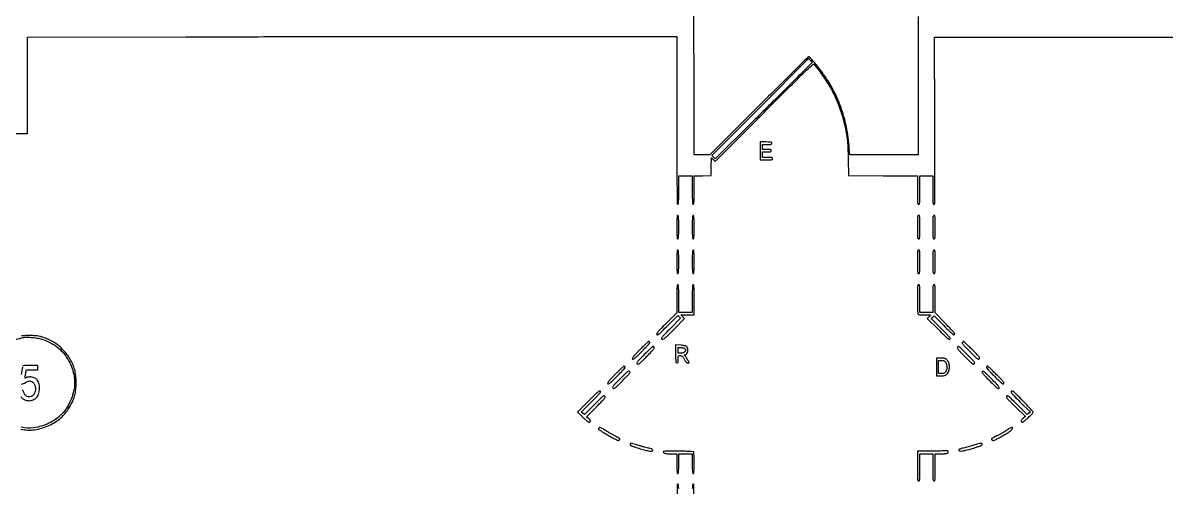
# Model space of a CAD drawing. Extents: x 0 to 1066, y 0 to 761.
# Drawn here: x 380.2 to 537.1, y 306.8 to 370.5 of the extents above; entities that cross this region are included whole.
import ezdxf

# ---------------------------------------------------------------- set-up
doc = ezdxf.new("R2010")
doc.units = 0
doc.header["$MEASUREMENT"] = 0

msp = doc.modelspace()

# ---------------------------------------------------------------- linework, layer by layer
for points in [[(183.390323, 95.266879, 0.000001), (192.989143, 95.254457, 0.000118)], [(329.859243, 95.267872, -0.000023), (352.558836, 95.240684, -0.000004), (375.624384, 95.211821, -0.198594)], [(479.458836, 95.240684, -0.000004), (502.524384, 95.211821, -0.198594)], [(733.258836, 95.240684, -0.000004), (756.324384, 95.211821, -0.198594)], [(289.192229, 95.24091, -0.000004), (312.172908, 95.212432, -0.198597)], [(416.092229, 95.24091, -0.000004), (439.072908, 95.212432, -0.198597)], [(542.992229, 95.24091, -0.000004), (565.972908, 95.212432, -0.198597)], [(606.442229, 95.24091, -0.000004), (629.422908, 95.212432, -0.198597)], [(669.892229, 95.24091, -0.000004), (692.872908, 95.212432, -0.198597)], [(375.865972, 145.56135, -0.000139), (375.849221, 127.376659, -0.000232), (375.823742, 112.056445, -0.000003), (375.794083, 98.149601, -0.198357)], [(346.563902, 371.425418, 0.00004), (306.862038, 371.429101, 0.000546)], [(503.140764, 281.083694, 0.000007), (513.507446, 281.06242, 0.000347)], [(372.7899, 355.32), (380.8692, 355.32), (380.8692, 361.904755), (380.8692, 368.48951), (402.583163, 368.545855, -0.000213), (412.544357, 368.567469, -0.00012), (424.624356, 368.585649, -0.00012), (436.81014, 368.598146, -0.000197), (447.125063, 368.6022), (469.953, 368.6022), (469.953, 357.0966, 0.000277), (469.956679, 350.447413, 0.002481), (469.974383, 347.52975, 0.000938), (469.998367, 345.671337, 0.409891), (470.0799, 345.591, 0.366682), (470.151348, 345.651536, 0.024965), (470.184271, 345.93645, 0.014425), (470.202747, 346.445527, 0.001857), (470.2068, 347.5368), (470.2068, 349.4826), (471.1374, 349.4826), (472.068, 349.4826), (472.068, 347.5368, 0.001857), (472.072053, 346.445527, 0.014425), (472.090529, 345.93645, 0.024965), (472.123452, 345.651536, 0.366682), (472.1949, 345.591, 0.366603), (472.266337, 345.651511, 0.025014), (472.299269, 345.936052, 0.014442), (472.317746, 346.444527, 0.00186), (472.3218, 347.534413), (472.3218, 349.477825), (473.48505, 349.501363), (474.6483, 349.5249), (474.671855, 350.743973), (474.695411, 351.963047), (474.949422, 351.719689), (475.203432, 351.476331), (481.929312, 358.199216, -0.000326), (486.34406, 362.60624, -0.005699), (487.796614, 364.021717, -0.009088), (488.60066, 364.760168, -0.426189), (488.800446, 364.743944, -0.022509), (490.236935, 362.81056, -0.029377), (491.360645, 360.91559, -0.030482), (492.22283, 358.961726, -0.027621), (492.873838, 356.852707, -0.012827), (493.142271, 355.643904, -0.019333), (493.307993, 354.577755, -0.016586), (493.406068, 353.389849, -0.006728), (493.464115, 351.7668), (493.5141, 349.5249), (498.23055, 349.50304), (502.947, 349.481179), (502.947, 347.53609, 0.001307), (502.950273, 346.283622, 0.020389), (502.96999, 345.855286, 0.075481), (503.01799, 345.656947, 0.304597), (503.1162, 345.591, 0.304643), (503.214414, 345.656962, 0.075447), (503.262411, 345.855375, 0.020381), (503.282127, 346.283858, 0.001306), (503.2854, 347.5368), (503.2854, 349.4826), (504.1737, 349.4826), (505.062, 349.4826), (505.062, 347.5368, 0.001474), (505.065535, 346.337934, 0.018143), (505.084813, 345.881156, 0.053187), (505.126761, 345.656672, 0.331331), (505.214984, 345.591, 0.408511), (505.319233, 345.693235, 0.002349), (505.341428, 347.191819, 0.003123), (505.351366, 349.76278, 0.000213), (505.330897, 357.0543), (505.293825, 368.5176), (533.349712, 368.5176), (561.4056, 368.5176)], [(503.0739, 371.3517), (503.052385, 361.85535), (503.030871, 352.359), (498.347976, 352.359), (493.665082, 352.359), (493.605268, 353.31075, 0.03503), (493.217117, 356.2165, 0.037904), (492.431927, 358.961576, 0.037987), (491.243258, 361.551313, 0.035494), (489.652577, 363.994084, 0.008176), (489.108107, 364.689126, 0.012251), (488.608309, 365.276085, 0.007086), (488.174754, 365.747073, 0.205988), (488.027561, 365.8104, 0.196977), (487.959717, 365.782594, 0.000072), (485.983173, 363.834726, 0.00112), (483.790452, 361.663495, 0.000679), (481.2048, 359.0847), (474.479499, 352.359), (473.40065, 352.359), (472.3218, 352.359), (472.321692, 359.31735, 0.0007), (472.317546, 362.246622, 0.000622), (472.305176, 365.294076, 0.000624), (472.287212, 368.036479, 0.001919), (472.265617, 369.89235), (472.209649, 373.509)], [(378.531461, 326.767079, -0.061976), (380.2347, 327.326159, -0.048029), (380.819722, 327.383314, -0.023128), (381.573104, 327.349507, -0.023012), (382.342469, 327.243356, -0.03673), (382.9842, 327.075011, -0.041617), (384.112274, 326.580469, -0.049409), (385.075106, 325.928685, -0.049831), (385.884885, 325.105839, -0.043545), (386.557744, 324.1026, -0.03936), (386.943078, 323.251341, -0.035155), (387.207636, 322.317642, -0.036163), (387.33246, 321.388415, -0.050574), (387.29912, 320.551653, -0.074493), (386.678337, 318.468317, -0.08661), (385.493515, 316.777054, -0.086769), (383.807862, 315.589346, -0.075094), (381.732596, 314.968267, -0.090729), (380.016013, 315.0371, -0.071022)], [(379.951818, 314.797627, 0.037361), (380.946488, 314.669256, 0.051069), (381.848172, 314.71292, 0.06654), (383.799636, 315.281097, 0.077132), (385.426946, 316.324531, 0.078357), (386.642474, 317.796466, 0.071643), (387.392199, 319.616011, 0.043741), (387.522881, 320.42387, 0.026071), (387.543171, 321.39838, 0.026137), (387.462536, 322.36095, 0.047362), (387.282141, 323.1297, 0.024337), (386.987052, 323.881995, 0.032442), (386.643406, 324.530425, 0.032696), (386.221092, 325.125036, 0.025334), (385.689202, 325.715105, 0.02572), (385.069824, 326.275136, 0.033613), (384.446982, 326.716499, 0.033488), (383.768702, 327.07164, 0.025233), (382.982305, 327.372081, 0.015335), (382.543249, 327.500148, 0.032412), (382.195056, 327.566514, 0.025239), (381.790685, 327.596116, 0.006179), (381.123, 327.602959, 0.006232), (380.457135, 327.593253, 0.025082), (380.051638, 327.56189, 0.032175)], [(385.374656, 281.053576, 0.000057), (417.31065, 281.062285)], [(380.178192, 323.283392, -0.000542), (380.013559, 322.293971, -0.000681)], [(379.958533, 319.272719, 0.089907), (380.243134, 318.951217, 0.092431), (380.615848, 318.755976, 0.074492), (381.063751, 318.688516, 0.099084), (381.666896, 318.808737, 0.1203), (382.130173, 319.149163, 0.107464), (382.419001, 319.699206, 0.0673), (382.517259, 320.4225, 0.066111), (382.432903, 321.060742, 0.109363), (382.18237, 321.540451, 0.122361), (381.776597, 321.835143, 0.096451), (381.241893, 321.939257, 0.022907), (381.056046, 321.930738, 0.028443), (380.884908, 321.905139, 0.031207), (380.744017, 321.866489, 0.090896), (380.656378, 321.817303, -0.0405), (380.57287, 321.758717, -0.472771), (380.540211, 321.770729, -0.117033), (380.533385, 321.837357, -0.004944), (380.566944, 322.074124, -0.002022), (380.592222, 322.236187, -0.001634), (380.620632, 322.409975, -0.001651), (380.647901, 322.570163, -0.004262), (380.66895, 322.68555), (380.713444, 322.9182), (381.510422, 322.9182), (382.3074, 322.9182), (382.3074, 323.2143), (382.3074, 323.5104), (381.2499, 323.5104, 0.005624), (380.844391, 323.505838, 0.009353), (380.502941, 323.491762, 0.003474), (380.215962, 323.472547, 0.39121)], [(380.025513, 320.97086, 0.074683), (380.301775, 321.035656, 0.054244), (380.581149, 321.1839, -0.079323), (380.953374, 321.35819, -0.128414), (381.300813, 321.366589, -0.131418), (381.602442, 321.204695, -0.085107), (381.842583, 320.886866, -0.097549), (381.957244, 320.492236, -0.070896), (381.932836, 320.034465, -0.07289), (381.784359, 319.61519, -0.119036), (381.536113, 319.333757, -0.134393), (381.187194, 319.208827, -0.128061), (380.816172, 319.275612, -0.119606), (380.506207, 319.521644, -0.108063), (380.329168, 319.891429, 0.036234), (380.28897, 320.019716, 0.176091), (380.23925, 320.07587, 0.148782), (380.159897, 320.092128, 0.023694)], [(472.297422, 305.072216, 0.000739), (472.277222, 307.186045, 0.410985), (472.195167, 307.2672, 0.337855), (472.126549, 307.21486, 0.043494), (472.091137, 307.020923, 0.020579), (472.072252, 306.661672, 0.002842)], [(470.202542, 306.660814, 0.020523), (470.183667, 307.02045, 0.04313), (470.148347, 307.214901, 0.338315), (470.0799, 307.2672, 0.409851), (469.998388, 307.186895, 0.000951), (469.974385, 305.34255, 0.002499)]]:
    msp.add_lwpolyline(points, format="xyb")
for points in [[(409.06215, 749.15415), (40.8618, 749.132981), (40.8618, 380.65769), (40.8618, 12.1824), (501.2973, 12.1824), (961.7328, 12.1824), (961.7328, 380.646631), (961.7328, 749.110861), (961.41555, 749.1633, 0.040886), (961.153339, 749.184871, 0.000002), (934.190609, 749.194398, 0.000089), (904.448031, 749.199508, 0.000054), (869.1804, 749.195529, -0.000029), (813.61687, 749.186499, -0.000004), (696.10453, 749.175037, -0.000004), (556.774728, 749.163736, -0.000004)], [(487.08322, 363.604698, -0.001356), (486.232272, 362.754412, -0.000207), (484.532523, 361.066573, -0.000232), (482.524943, 359.076559, -0.000201), (480.4178, 356.991468), (475.1893, 351.821846), (474.962162, 352.048983), (474.735025, 352.276121), (481.374148, 358.915648), (488.013271, 365.555175), (488.266706, 365.301741), (488.52014, 365.048306)], [(481.374, 352.9089), (481.374, 351.6822), (482.22, 351.6822, 0.003852), (482.738904, 351.686198, 0.045528), (482.9391, 351.70758, 0.160003), (483.030285, 351.759151, 0.186821), (483.066, 351.8514, 0.157888), (483.03646, 351.942616, 0.176663), (482.96025, 351.994163, 0.055952), (482.795378, 352.016253, 0.005351), (482.3892, 352.0206), (481.7124, 352.0206), (481.7124, 352.4013), (481.7124, 352.782), (482.3046, 352.782, 0.006583), (482.654492, 352.786607, 0.063075), (482.801625, 352.809193, 0.183695), (482.87047, 352.860626, 0.142406), (482.8968, 352.9512, 0.142406), (482.87047, 353.041774, 0.183695), (482.801625, 353.093207, 0.063075), (482.654492, 353.115793, 0.006583), (482.3046, 353.1204), (481.7124, 353.1204), (481.7124, 353.4588), (481.7124, 353.7972), (482.3469, 353.7972, 0.005909), (482.724926, 353.801667, 0.059311), (482.880938, 353.82399, 0.180365), (482.953456, 353.875488, 0.150217), (482.9814, 353.9664, 0.179874), (482.947194, 354.058407, 0.16431), (482.859788, 354.109997, 0.047763), (482.668409, 354.13153, 0.004147), (482.1777, 354.1356), (481.374, 354.1356)], [(469.953, 342.4608, 0.00232), (469.957151, 341.566157, 0.017378), (469.97582, 341.14245, 0.033617), (470.010034, 340.909759, 0.353061), (470.0799, 340.8534, 0.353061), (470.149766, 340.909759, 0.033617), (470.18398, 341.14245, 0.017378), (470.202649, 341.566157, 0.00232), (470.2068, 342.4608, 0.00232), (470.202649, 343.355443, 0.017378), (470.18398, 343.77915, 0.033617), (470.149766, 344.011841, 0.353061), (470.0799, 344.0682, 0.353061), (470.010034, 344.011841, 0.033617), (469.97582, 343.77915, 0.017378), (469.957151, 343.355443, 0.00232)], [(472.068, 342.4608, 0.00232), (472.072151, 341.566157, 0.017378), (472.09082, 341.14245, 0.033617), (472.125034, 340.909759, 0.353061), (472.1949, 340.8534, 0.353061), (472.264766, 340.909759, 0.033617), (472.29898, 341.14245, 0.017378), (472.317649, 341.566157, 0.00232), (472.3218, 342.4608, 0.00232), (472.317649, 343.355443, 0.017378), (472.29898, 343.77915, 0.033617), (472.264766, 344.011841, 0.353061), (472.1949, 344.0682, 0.353061), (472.125034, 344.011841, 0.033617), (472.09082, 343.77915, 0.017378), (472.072151, 343.355443, 0.00232)], [(502.947, 342.4608, 0.001648), (502.950384, 341.433809, 0.024577), (502.970376, 341.075475, 0.094461), (503.019801, 340.911789, 0.279234), (503.1162, 340.8534, 0.279234), (503.212599, 340.911789, 0.094461), (503.262024, 341.075475, 0.024577), (503.282016, 341.433809, 0.001648), (503.2854, 342.4608, 0.001648), (503.282016, 343.487791, 0.024577), (503.262024, 343.846125, 0.094461), (503.212599, 344.009811, 0.279234), (503.1162, 344.0682, 0.279234), (503.019801, 344.009811, 0.094461), (502.970376, 343.846125, 0.024577), (502.950384, 343.487791, 0.001648)], [(505.062, 342.4608, 0.001648), (505.065384, 341.433809, 0.024577), (505.085376, 341.075475, 0.094461), (505.134801, 340.911789, 0.279234), (505.2312, 340.8534, 0.279234), (505.327599, 340.911789, 0.094461), (505.377024, 341.075475, 0.024577), (505.397016, 341.433809, 0.001648), (505.4004, 342.4608, 0.001648), (505.397016, 343.487791, 0.024577), (505.377024, 343.846125, 0.094461), (505.327599, 344.009811, 0.279234), (505.2312, 344.0682, 0.279234), (505.134801, 344.009811, 0.094461), (505.085376, 343.846125, 0.024577), (505.065384, 343.487791, 0.001648)], [(469.953, 337.7232, 0.00232), (469.957151, 336.828557, 0.017378), (469.97582, 336.40485, 0.033617), (470.010034, 336.172159, 0.353061), (470.0799, 336.1158, 0.353061), (470.149766, 336.172159, 0.033617), (470.18398, 336.40485, 0.017378), (470.202649, 336.828557, 0.00232), (470.2068, 337.7232, 0.00232), (470.202649, 338.617843, 0.017378), (470.18398, 339.04155, 0.033617), (470.149766, 339.274241, 0.353061), (470.0799, 339.3306, 0.353061), (470.010034, 339.274241, 0.033617), (469.97582, 339.04155, 0.017378), (469.957151, 338.617843, 0.00232)], [(472.068, 337.7232, 0.00232), (472.072151, 336.828557, 0.017378), (472.09082, 336.40485, 0.033617), (472.125034, 336.172159, 0.353061), (472.1949, 336.1158, 0.353061), (472.264766, 336.172159, 0.033617), (472.29898, 336.40485, 0.017378), (472.317649, 336.828557, 0.00232), (472.3218, 337.7232, 0.00232), (472.317649, 338.617843, 0.017378), (472.29898, 339.04155, 0.033617), (472.264766, 339.274241, 0.353061), (472.1949, 339.3306, 0.353061), (472.125034, 339.274241, 0.033617), (472.09082, 339.04155, 0.017378), (472.072151, 338.617843, 0.00232)], [(502.947, 337.7232, 0.001648), (502.950384, 336.696209, 0.024577), (502.970376, 336.337875, 0.094461), (503.019801, 336.174189, 0.279234), (503.1162, 336.1158, 0.279234), (503.212599, 336.174189, 0.094461), (503.262024, 336.337875, 0.024577), (503.282016, 336.696209, 0.001648), (503.2854, 337.7232, 0.001648), (503.282016, 338.750191, 0.024577), (503.262024, 339.108525, 0.094461), (503.212599, 339.272211, 0.279234), (503.1162, 339.3306, 0.279234), (503.019801, 339.272211, 0.094461), (502.970376, 339.108525, 0.024577), (502.950384, 338.750191, 0.001648)], [(505.062, 337.7232, 0.001648), (505.065384, 336.696209, 0.024577), (505.085376, 336.337875, 0.094461), (505.134801, 336.174189, 0.279234), (505.2312, 336.1158, 0.279234), (505.327599, 336.174189, 0.094461), (505.377024, 336.337875, 0.024577), (505.397016, 336.696209, 0.001648), (505.4004, 337.7232, 0.001648), (505.397016, 338.750191, 0.024577), (505.377024, 339.108525, 0.094461), (505.327599, 339.272211, 0.279234), (505.2312, 339.3306, 0.279234), (505.134801, 339.272211, 0.094461), (505.085376, 339.108525, 0.024577), (505.065384, 338.750191, 0.001648)], [(469.953, 332.669232), (469.953, 330.745464), (468.509388, 329.300082, 0.002122), (467.673229, 328.455762, 0.019806), (467.329087, 328.07635, 0.050574), (467.180733, 327.857641, 0.357407), (467.203464, 327.74043, 0.307533), (467.330663, 327.728179, 0.048315), (467.549992, 327.877345, 0.020378), (467.918801, 328.210433, 0.002352), (468.712168, 328.995287), (470.083185, 330.364415), (470.2726, 330.175), (470.462015, 329.985585), (469.103981, 328.625677, 0.001817), (468.250533, 327.764816, 0.02546), (467.960998, 327.439017, 0.096727), (467.864872, 327.255619, 0.288949), (467.901362, 327.12512, 0.282747), (468.043268, 327.098644, 0.080118), (468.246064, 327.216527, 0.023168), (468.602805, 327.537566, 0.001728), (469.530478, 328.459979), (471.004179, 329.935487), (470.758862, 330.191544), (470.513544, 330.4476), (471.417672, 330.4476), (472.3218, 330.4476), (472.3218, 332.5203, 0.001728), (472.317775, 333.68532, 0.01356), (472.299355, 334.2264, 0.022532), (472.266865, 334.531173, 0.370573), (472.1949, 334.593, 0.365259), (472.123633, 334.532923, 0.02586), (472.09056, 334.2546, 0.014738), (472.072064, 333.756192, 0.001905), (472.068, 332.6895), (472.068, 330.786), (471.1374, 330.786), (470.2068, 330.786), (470.2068, 332.6895, 0.001905), (470.202736, 333.756192, 0.014738), (470.18424, 334.2546, 0.02586), (470.151167, 334.532923, 0.365259), (470.0799, 334.593, 0.365949), (470.008546, 334.532701, 0.025425), (469.975545, 334.251222, 0.014587), (469.957059, 333.747702, 0.001882)], [(502.947, 332.571651, 0.001785), (502.951112, 331.419887, 0.014334), (502.970087, 330.890181, 0.025869), (503.004938, 330.591614, 0.265075), (503.080819, 330.498951, 0.071364), (503.169561, 330.478741, 0.006175), (503.401607, 330.462684, 0.008033), (503.680161, 330.45135, 0.006151), (503.984947, 330.4476), (504.755256, 330.4476), (504.5133, 330.195053), (504.271345, 329.942506), (505.787622, 328.468521, 0.002196), (506.654499, 327.633195, 0.018182), (507.063267, 327.270233, 0.039109), (507.305606, 327.100289, 0.336788), (507.428794, 327.114683, 0.339295), (507.446545, 327.231699, 0.047637), (507.299551, 327.447085, 0.020248), (506.970175, 327.811781, 0.002405), (506.203765, 328.586736), (504.853841, 329.938641), (505.0432, 330.128), (505.232559, 330.317359), (506.58012, 328.971773, 0.002549), (507.340239, 328.220466, 0.01955), (507.712165, 327.884007, 0.041305), (507.93722, 327.725464, 0.315889), (508.059203, 327.73534, 0.362567), (508.080077, 327.848496, 0.043004), (507.924886, 328.075734, 0.019054), (507.583127, 328.462852, 0.002306), (506.795562, 329.28164), (505.4004, 330.718787), (505.4004, 332.655893, 0.001313), (505.397125, 333.903031, 0.020471), (505.377403, 334.329712, 0.07587), (505.329368, 334.527216, 0.304077), (505.2312, 334.593, 0.301849), (505.133209, 334.527913, 0.077538), (505.08503, 334.333913, 0.020826), (505.065285, 333.914196, 0.001341), (505.062, 332.6895), (505.062, 330.786), (504.1737, 330.786), (503.2854, 330.786), (503.2854, 332.6895, 0.001341), (503.282115, 333.914196, 0.020826), (503.26237, 334.333913, 0.077538), (503.214191, 334.527913, 0.301849), (503.1162, 334.593, 0.309394), (503.017592, 334.525523, 0.071891), (502.96992, 334.319181, 0.019632), (502.950253, 333.875042, 0.001248)], [(464.88225, 325.672961, 0.002863), (464.233964, 325.015855, 0.02443), (463.959906, 324.705935, 0.062848), (463.845535, 324.519259, 0.286709), (463.861827, 324.398668, 0.329168), (463.971626, 324.371556, 0.070597), (464.151054, 324.477864, 0.024531), (464.460178, 324.751672, 0.002625), (465.142131, 325.42521, 0.003756), (465.723576, 326.014325, 0.017678), (466.042663, 326.366617, 0.024017), (466.2212, 326.600208, 0.336196), (466.216821, 326.699503, 0.02673), (466.177792, 326.741721, 0.030897), (466.136231, 326.7774, 0.032372), (466.097897, 326.802675, 0.130276), (466.071016, 326.8098, 0.192354), (466.034261, 326.795117, 0.000735), (465.699431, 326.475853, 0.003601), (465.321087, 326.108784, 0.002238)], [(469.7838, 325.08637, 0.002295), (469.787381, 324.306253, 0.031685), (469.807842, 324.024646, 0.122281), (469.858619, 323.897231, 0.241596), (469.953, 323.8488, 0.12648), (470.042732, 323.871868, 0.188641), (470.094, 323.9334, 0.072107), (470.117233, 324.062702, 0.008455), (470.1222, 324.3564, -0.006804), (470.126737, 324.689754, -0.107122), (470.153673, 324.799518, -0.236036), (470.21922, 324.849671, -0.047421), (470.369957, 324.864, -0.074776), (470.56822, 324.834183, -0.110063), (470.720696, 324.747327, -0.070234), (470.865765, 324.572813, -0.016386), (471.055593, 324.241669, 0.020012), (471.164776, 324.054365, 0.056371), (471.259999, 323.936709, 0.084269), (471.353386, 323.871491, 0.110822), (471.454505, 323.8488, 0.026857), (471.527498, 323.852724, 0.042344), (471.589042, 323.86469, 0.051907), (471.632397, 323.882027, 0.278555), (471.645, 323.902893, 0.138077), (471.614163, 324.01243, 0.004507), (471.370415, 324.403076, 0.005591), (471.123123, 324.782137, 0.100482), (471.020564, 324.883855, -0.022646), (470.979014, 324.913912, -0.261051), (470.971659, 324.931881, -0.340189), (470.983546, 324.943946, -0.031099), (471.028354, 324.947305, 0.174213), (471.174627, 325.001963, 0.065047), (471.324377, 325.166523, 0.061515), (471.437536, 325.380976, 0.090913), (471.4758, 325.58968, 0.084064), (471.422611, 325.903803, 0.158572), (471.268646, 326.106337, 0.10887), (470.977615, 326.225759, 0.028678), (470.474525, 326.283954), (469.7838, 326.32394)], [(509.118434, 326.677639, 0.296782), (509.104836, 326.560658, 0.05451), (509.228085, 326.368455, 0.023293), (509.508196, 326.052722, 0.003026), (510.140646, 325.411248, 0.002265), (510.853208, 324.703655, 0.030027), (511.132161, 324.460308, 0.110228), (511.297177, 324.383079, 0.243054), (511.427991, 324.417697, 0.255926), (511.470548, 324.540285, 0.122013), (511.401975, 324.698151, 0.030756), (511.16582, 324.970629, 0.002192), (510.460046, 325.684088, 0.00226), (510.025466, 326.115644, 0.003635), (509.650707, 326.479122, 0.000749), (509.319124, 326.795129, 0.192281), (509.282384, 326.8098, 0.14277), (509.254628, 326.801709, 0.027808), (509.211839, 326.770978, 0.027497), (509.164407, 326.728236, 0.022419)], [(465.485554, 325.007288, 0.002192), (464.77978, 324.293829, 0.030756), (464.543625, 324.021351, 0.122013), (464.475052, 323.863485, 0.255926), (464.517609, 323.740897, 0.243054), (464.648423, 323.706279, 0.110228), (464.813439, 323.783508, 0.030027), (465.092392, 324.026855, 0.002265), (465.804954, 324.734448, 0.003026), (466.437404, 325.375922, 0.023293), (466.717515, 325.691655, 0.05451), (466.840764, 325.883858, 0.296782), (466.827166, 326.000839, 0.022419), (466.781193, 326.051436, 0.027497), (466.733761, 326.094178, 0.027808), (466.690972, 326.124909, 0.14277), (466.663216, 326.133, 0.192281), (466.626476, 326.118329, 0.000749), (466.294893, 325.802322, 0.003635), (465.920134, 325.438844, 0.00226)], [(470.973762, 325.876223, -0.068204), (471.036345, 325.830823, -0.055882), (471.089331, 325.767319, -0.057684), (471.125306, 325.696227, -0.088537), (471.1374, 325.628466, -0.124082), (471.092567, 325.450591, -0.123124), (470.968701, 325.314613, -0.095765), (470.766731, 325.230169, -0.051312), (470.496857, 325.2024), (470.1222, 325.2024), (470.1222, 325.5831), (470.1222, 325.9638), (470.466162, 325.9638, -0.022391), (470.609854, 325.957362, -0.020327), (470.757153, 325.938074, -0.020814), (470.887492, 325.909957, -0.059396)], [(508.441634, 326.000839, 0.296782), (508.428036, 325.883858, 0.05451), (508.551285, 325.691655, 0.023293), (508.831396, 325.375922, 0.003026), (509.463846, 324.734448, 0.002265), (510.176408, 324.026855, 0.030027), (510.455361, 323.783508, 0.110228), (510.620377, 323.706279, 0.243054), (510.751191, 323.740897, 0.255926), (510.793748, 323.863485, 0.122013), (510.725175, 324.021351, 0.030756), (510.48902, 324.293829, 0.002192), (509.783246, 325.007288, 0.00226), (509.348666, 325.438844, 0.003635), (508.973907, 325.802322, 0.000749), (508.642324, 326.118329, 0.192281), (508.605584, 326.133, 0.14277), (508.577828, 326.124909, 0.027808), (508.535039, 326.094178, 0.027497), (508.487607, 326.051436, 0.022419)], [(461.49825, 322.288961, 0.002863), (460.849964, 321.631855, 0.02443), (460.575906, 321.321935, 0.062848), (460.461535, 321.135259, 0.286709), (460.477827, 321.014668, 0.329168), (460.587626, 320.987556, 0.070597), (460.767054, 321.093864, 0.024531), (461.076178, 321.367672, 0.002625), (461.758131, 322.04121, 0.003756), (462.339576, 322.630325, 0.017678), (462.658663, 322.982617, 0.024017), (462.8372, 323.216208, 0.336196), (462.832821, 323.315503, 0.02673), (462.793792, 323.357721, 0.030897), (462.752231, 323.3934, 0.032372), (462.713897, 323.418675, 0.130276), (462.687016, 323.4258, 0.192354), (462.650261, 323.411117, 0.000735), (462.315431, 323.091853, 0.003601), (461.937087, 322.724784, 0.002238)], [(505.5696, 323.2989), (505.5696, 322.0722), (506.05605, 322.080633, 0.018847), (506.51902, 322.106133, 0.076273), (506.792429, 322.174481, 0.107083), (506.983618, 322.308269, 0.057946), (507.153822, 322.541164, 0.09461), (507.324813, 323.045818, 0.077415), (507.315401, 323.616431, 0.083451), (507.139767, 324.116865, 0.148656), (506.829584, 324.418603, 0.065462), (506.71724, 324.459066, 0.01784), (506.531259, 324.492774, 0.017725), (506.315631, 324.516191, 0.017594), (506.09835, 324.524353), (505.5696, 324.5256)], [(506.844553, 323.91225, -0.090931), (506.956874, 323.630531, -0.056823), (506.986935, 323.275609, -0.056208), (506.936025, 322.917788, -0.081785), (506.80723, 322.626909, -0.053857), (506.713967, 322.513366, -0.102503), (506.614965, 322.449735, -0.073821), (506.477288, 322.419009, -0.018052), (506.24445, 322.4106), (505.8234, 322.4106), (505.8234, 323.2989), (505.8234, 324.1872), (506.247643, 324.1872, -0.017821), (506.497618, 324.178288, -0.090339), (506.632117, 324.143735, -0.111314), (506.731876, 324.067366, -0.033754)], [(512.435979, 323.315503, 0.336196), (512.4316, 323.216208, 0.024017), (512.610137, 322.982617, 0.017678), (512.929224, 322.630325, 0.003756), (513.510669, 322.04121, 0.002625), (514.192622, 321.367672, 0.024531), (514.501746, 321.093864, 0.070597), (514.681174, 320.987556, 0.329168), (514.790973, 321.014668, 0.286709), (514.807265, 321.135259, 0.062848), (514.692894, 321.321935, 0.02443), (514.418836, 321.631855, 0.002863), (513.77055, 322.288961, 0.002238), (513.331713, 322.724784, 0.003601), (512.953369, 323.091853, 0.000735), (512.618539, 323.411117, 0.192354), (512.581784, 323.4258, 0.130276), (512.554903, 323.418675, 0.032372), (512.516569, 323.3934, 0.030897), (512.475008, 323.357721, 0.02673)], [(462.168119, 321.689815, 0.002228), (461.458638, 320.972507, 0.029968), (461.216221, 320.693611, 0.113037), (461.141372, 320.530622, 0.252888), (461.179166, 320.403977, 0.254162), (461.306032, 320.366448, 0.112291), (461.469695, 320.442264, 0.029781), (461.750004, 320.68663, 0.002213), (462.471236, 321.401505, 0.002146), (463.191368, 322.127846, 0.030308), (463.431919, 322.404214, 0.120497), (463.502423, 322.563898, 0.25832), (463.460189, 322.687343, 0.242757), (463.329018, 322.722134, 0.110553), (463.163757, 322.644888, 0.030004), (462.88426, 322.401009, 0.002248)], [(511.829673, 322.706306, 0.288218), (511.813612, 322.584872, 0.06209), (511.930368, 322.39603, 0.024114), (512.20927, 322.08185, 0.002799), (512.871103, 321.412566, 0.002683), (513.547486, 320.743403, 0.02474), (513.856035, 320.469934, 0.068954), (514.038029, 320.361326, 0.305436), (514.154237, 320.383979, 0.307026), (514.1766, 320.500501, 0.068006), (514.066148, 320.683944, 0.024496), (513.789459, 320.99515, 0.002655), (513.112807, 321.67772, 0.002608), (512.428258, 322.353867, 0.024575), (512.119063, 322.627727, 0.071202), (511.939769, 322.733638, 0.328471)], [(457.831077, 318.621798), (456.330356, 317.119338), (456.775528, 316.692724, 0.006222), (457.203693, 316.292509, 0.012309), (457.555003, 315.987721, 0.009346), (457.83662, 315.764011, 0.164616), (457.945399, 315.7272, 0.136851), (457.981576, 315.737291, 0.061663), (458.020617, 315.768043, 0.054417), (458.056403, 315.813055, 0.049183), (458.083065, 315.86624, 0.149014), (458.088465, 315.942644, 0.083385), (458.052587, 316.029511, 0.056816), (457.973714, 316.128746, 0.02411), (457.84776, 316.243177), (457.5591, 316.481073), (458.892579, 317.819279, 0.001897), (459.725457, 318.661477, 0.025519), (460.013163, 318.98621, 0.092721), (460.111671, 319.171307, 0.279332), (460.078971, 319.304571, 0.277967), (459.946181, 319.337511, 0.093979), (459.762735, 319.240486, 0.025779), (459.441387, 318.955527, 0.001916), (458.608453, 318.130165), (457.28502, 316.808671), (457.05618, 316.958613), (456.82734, 317.108555), (458.206429, 318.489547, 0.002254), (459.004211, 319.295666, 0.020664), (459.334448, 319.661451, 0.052269), (459.477191, 319.875287, 0.328496), (459.458658, 319.997399, 0.338111), (459.333748, 320.01415, 0.045759), (459.102749, 319.85262, 0.019003), (458.706831, 319.491335, 0.002071)], [(515.849445, 319.989729, 0.32353), (515.810314, 319.869077, 0.092206), (515.909683, 319.685474, 0.024369), (516.207021, 319.352347, 0.001822), (517.063038, 318.488879), (518.44146, 317.108555), (518.21262, 316.958613), (517.98378, 316.808671), (516.642876, 318.147611, 0.00186), (515.801677, 318.981352, 0.02525), (515.478847, 319.268367, 0.097847), (515.300577, 319.361443, 0.316343), (515.180824, 319.320871, 0.260495), (515.163425, 319.178617, 0.077527), (515.280623, 318.984293, 0.024424), (515.585648, 318.654421, 0.00206), (516.416203, 317.846549), (517.772728, 316.537906), (517.453277, 316.26971, 0.021214), (517.313517, 316.141887, 0.051398), (517.225136, 316.033672, 0.076429), (517.182999, 315.941693, 0.162259), (517.186458, 315.864357, 0.179616), (517.270892, 315.768447, 0.233278), (517.386294, 315.76439, 0.065568), (517.57869, 315.883454, 0.006976), (517.982478, 316.222913, 0.005949), (518.397625, 316.590648, 0.022967), (518.641684, 316.833411, 0.03532), (518.780909, 317.008595, 0.166276), (518.814864, 317.13063, 0.170946), (518.788917, 317.192555, 0.001203), (518.400527, 317.619797, 0.004436), (517.948016, 318.106432, 0.002803), (517.411887, 318.666507, 0.00194), (516.551071, 319.548863, 0.0228), (516.1994, 319.87535, 0.070211), (515.993926, 320.004888, 0.269686)], [(459.237993, 314.919851, 0.026468), (459.221121, 314.867804, 0.036145), (459.211896, 314.819394, 0.03936), (459.210435, 314.780317, 0.203352), (459.219499, 314.761191, 0.044448), (459.397171, 314.629409, 0.002177), (460.023484, 314.249719, 0.003969), (460.668888, 313.869225, 0.007889), (461.187234, 313.579977, 0.004923), (461.633472, 313.345753, 0.043584), (461.83924, 313.262035, 0.118199), (461.96713, 313.253842, 0.154736), (462.070499, 313.307442, 0.089061), (462.141139, 313.408999, 0.336283), (462.125371, 313.479939, 0.052307), (462.003479, 313.563107, 0.001127), (461.3661, 313.904703, -0.005408), (461.03271, 314.087071, -0.003755), (460.65984, 314.300003, -0.003788), (460.304906, 314.509857, -0.007797), (460.031012, 314.68048, 0.00662), (459.616401, 314.940118, 0.063356), (459.426262, 315.024959, 0.209199), (459.315802, 315.011719, 0.169763)], [(515.180943, 314.628056, -0.008955), (514.880435, 314.43947, -0.005298), (514.515581, 314.224748, -0.0053), (514.146773, 314.018096, -0.009067), (513.834159, 313.85455, 0.001706), (513.565929, 313.719216, 0.002594), (513.333881, 313.599622, 0.000949), (513.134859, 313.495259, 0.065531), (513.104036, 313.473452, 0.2971), (513.098462, 313.451309, 0.048636), (513.117735, 313.409082, 0.040137), (513.153489, 313.357446, 0.024894), (513.203001, 313.302742, 0.143534), (513.308537, 313.245049, 0.127011), (513.43406, 313.249759, 0.045642), (513.634945, 313.330322, 0.004741), (514.086266, 313.566491, 0.009601), (515.119722, 314.145629, 0.035039), (515.739658, 314.569784, 0.091535), (515.989311, 314.855493, 0.478445), (515.926285, 315.024511, 0.19657), (515.865198, 315.020423, 0.008458), (515.669632, 314.920606, 0.013362), (515.438144, 314.789423, 0.009013)], [(463.5234, 312.69959, 0.221576), (463.564196, 312.612051, 0.058177), (463.69682, 312.524711, 0.031887), (463.934193, 312.423683, 0.007278), (464.34825, 312.284591, 0.008066), (465.1169, 312.052372, 0.01258), (465.786665, 311.879851, 0.009429), (466.333452, 311.7644, 0.13981), (466.526602, 311.781556, 0.157581), (466.638702, 311.872022, 0.355891), (466.628056, 311.973418, 0.116525), (466.460167, 312.076432, 0.028673), (466.145307, 312.160533, -0.011323), (465.88539, 312.220385, -0.003645), (465.50276, 312.320643, -0.003634), (465.078544, 312.438422, -0.004064), (464.671684, 312.55816, 0.002374), (463.927898, 312.779788, 0.040597), (463.678586, 312.831287, 0.20743), (463.570057, 312.799313, 0.222367)], [(510.694174, 312.589897, -0.006328), (510.356866, 312.48573, -0.004168), (509.966426, 312.374076, -0.004194), (509.584723, 312.271795, -0.008083), (509.277124, 312.197414, 0.012089), (509.002042, 312.12856, 0.025543), (508.793405, 312.0593, 0.026999), (508.647915, 311.993352, 0.279784), (508.6152, 311.939464, 0.37161), (508.734663, 311.800924, 0.073595), (509.089697, 311.800679, 0.030924), (509.73948, 311.937862, 0.005651), (510.92055, 312.279013, 0.006385), (511.380667, 312.424005, 0.029298), (511.640837, 312.526901, 0.053276), (511.786644, 312.614629, 0.234855), (511.83, 312.701841, 0.289628), (511.765013, 312.804619, 0.136177), (511.603719, 312.832713, 0.046032), (511.289234, 312.772154, 0.007487)], [(468.091733, 311.655117, 0.246833), (468.153039, 311.538634, 0.097875), (468.324194, 311.464815, 0.043724), (468.643361, 311.424815, 0.008931), (469.21275, 311.413755), (469.953, 311.4126), (469.953, 310.059, 0.002849), (469.957258, 309.311786, 0.020523), (469.976133, 308.95215, 0.04313), (470.011453, 308.757699, 0.338315), (470.0799, 308.7054, 0.338315), (470.148347, 308.757699, 0.04313), (470.183667, 308.95215, 0.020523), (470.202542, 309.311786, 0.002849), (470.2068, 310.059), (470.2068, 311.4126), (471.1374, 311.4126), (472.068, 311.4126), (472.068, 310.059, 0.002849), (472.072258, 309.311786, 0.020523), (472.091133, 308.95215, 0.04313), (472.126453, 308.757699, 0.338315), (472.1949, 308.7054, 0.342614), (472.26369, 308.758806, 0.04054), (472.29854, 308.962509, 0.019643), (472.317001, 309.337986, 0.00269), (472.320505, 310.12245, 0.004132), (472.315454, 310.672647, 0.006215), (472.301123, 311.152271, 0.002794), (472.281608, 311.559458, 0.128983), (472.256343, 311.638323, 0.234334), (472.173908, 311.68817, 0.005884), (471.724545, 311.720458, 0.008869), (471.095693, 311.747027, 0.002699), (470.142571, 311.765223, 0.001522), (468.928758, 311.778144, 0.01531), (468.422428, 311.766487, 0.034326), (468.15666, 311.733831, 0.359484)], [(504.91395, 311.772228), (502.947, 311.747882), (502.947, 309.719041, 0.001243), (502.950252, 308.410647, 0.019561), (502.969914, 307.964955, 0.071551), (503.017553, 307.757824, 0.30985), (503.1162, 307.6902, 0.298955), (503.213967, 307.754393, 0.079705), (503.262327, 307.944, 0.02129), (503.282103, 308.354949, 0.001378), (503.2854, 309.5514), (503.2854, 311.4126), (504.1737, 311.4126), (505.062, 311.4126), (505.062, 309.5514, 0.001378), (505.065297, 308.354949, 0.02129), (505.085073, 307.944, 0.079705), (505.133433, 307.754393, 0.298955), (505.2312, 307.6902, 0.298955), (505.328967, 307.754393, 0.079705), (505.377327, 307.944, 0.02129), (505.397103, 308.354949, 0.001378), (505.4004, 309.5514), (505.4004, 311.4126), (506.09835, 311.413755, 0.00661), (506.379523, 311.417938, 0.007641), (506.647193, 311.429556, 0.006924), (506.873228, 311.445974, 0.043898), (506.98665, 311.465922, 0.139375), (507.117347, 311.544053, 0.160048), (507.178742, 311.675273, 0.241056), (507.139823, 311.78095, 0.22254), (507.02895, 311.816087, -0.027068), (506.919049, 311.807617, -0.000516), (506.346598, 311.795154, -0.001252), (505.678428, 311.782971, -0.000838)]]:
    msp.add_lwpolyline(points, format="xyb", close=True)

doc.saveas('drawing.dxf')
